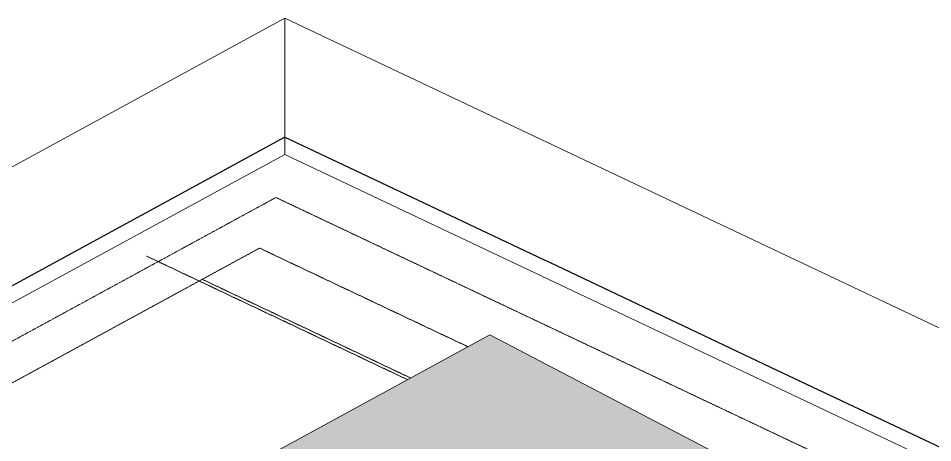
# Model space of a CAD drawing. Header units: inches. Extents: x 27328 to 52026, y -4075 to 4147.
# Drawn here: x 31355 to 35272, y 2331 to 4147 of the extents above; entities that cross this region are included whole.
import ezdxf

# ---------------------------------------------------------------- set-up
doc = ezdxf.new("R2010")
doc.units = ezdxf.units.IN
doc.header["$MEASUREMENT"] = 0
doc.linetypes.add('Center 1_4_', pattern=[0.53125, 0.25, -0.09375, 0.09375, -0.09375])
doc.linetypes.add('Hidden', pattern=[0.28125, 0.1875, -0.09375])
for name, color, linetype, lineweight in [('A-PROP-SBCK', 71, 'Hidden', 15), ('A-ROOF', 132, 'Continuous', 9), ('C-TOPO', 7, 'Continuous', 9), ('G-ANNO-SYMB', 111, 'Continuous', 9), ('PROP', 3, 'Center 1_4_', 9)]:
    doc.layers.add(name, color=color, linetype=linetype, lineweight=lineweight)

msp = doc.modelspace()

# ---------------------------------------------------------------- hatches: boundary and pattern name
at = {"layer": 'A-ROOF'}
msp.add_hatch(color=256, dxfattribs=at).paths.add_polyline_path([(31941.3, 989.8), (34333.8, 2291.8), (33374.5, 2792.6), (30982, 1490.6), (31895.1, 1013.9)], flags=0)

# ---------------------------------------------------------------- linework, layer by layer
at = {"layer": 'A-PROP-SBCK'}
for p, q in [((28813.5, 1218.3), (32388.8, 3164)), ((32388.8, 3164), (33281.4, 2741.9)), ((31904.9, 3129.8), (33022.7, 2601.2)), ((32143.3, 3030.4), (33035.9, 2608.3))]:
    msp.add_line(p, q, dxfattribs=at)
at = {"layer": 'A-ROOF'}
for p, q in [((33374.5, 2792.6), (30982, 1490.6)), ((34333.8, 2291.8), (33374.5, 2792.6))]:
    msp.add_line(p, q, dxfattribs=at)
at = {"layer": 'C-TOPO', "lineweight": 25}
for p, q in [((32497.6, 3638.6), (27328.5, 825.6)), ((32800.6, 3494.7), (32496.3, 3638.6)), ((33608.8, 3112.5), (32800.6, 3494.7)), ((33634.3, 3100.4), (33608.8, 3112.5)), ((34605.9, 2640.9), (33634.3, 3100.4)), ((36090.5, 1938.7), (34605.9, 2640.9))]:
    msp.add_line(p, q, dxfattribs=at)
at = {"layer": 'C-TOPO'}
for p, q in [((31092.9, 2874.9), (32496.9, 3638.9)), ((32801, 3495.1), (32496.9, 3638.9)), ((32801, 3495.1), (33609, 3113)), ((33609, 3113), (33634.5, 3100.9)), ((33634.5, 3100.9), (34605.9, 2641.5)), ((34605.9, 2641.5), (36091.7, 1938.8))]:
    msp.add_line(p, q, dxfattribs=at)
at = {"layer": 'G-ANNO-SYMB'}
for p, q in [((32496.9, 4147.3), (27327.8, 1334.3)), ((32496.9, 4147.3), (32496.9, 3565.2)), ((32496.9, 4147.3), (37894.8, 1594.4)), ((32496.9, 3565.2), (27327.8, 752.2)), ((32496.9, 3565.2), (37894.8, 1012.3))]:
    msp.add_line(p, q, dxfattribs=at)
at = {"layer": 'PROP'}
for p, q in [((28351.5, 1145.5), (32458.8, 3380.6)), ((32458.8, 3380.6), (37392.4, 1047.3))]:
    msp.add_line(p, q, dxfattribs=at)

doc.saveas('drawing.dxf')
